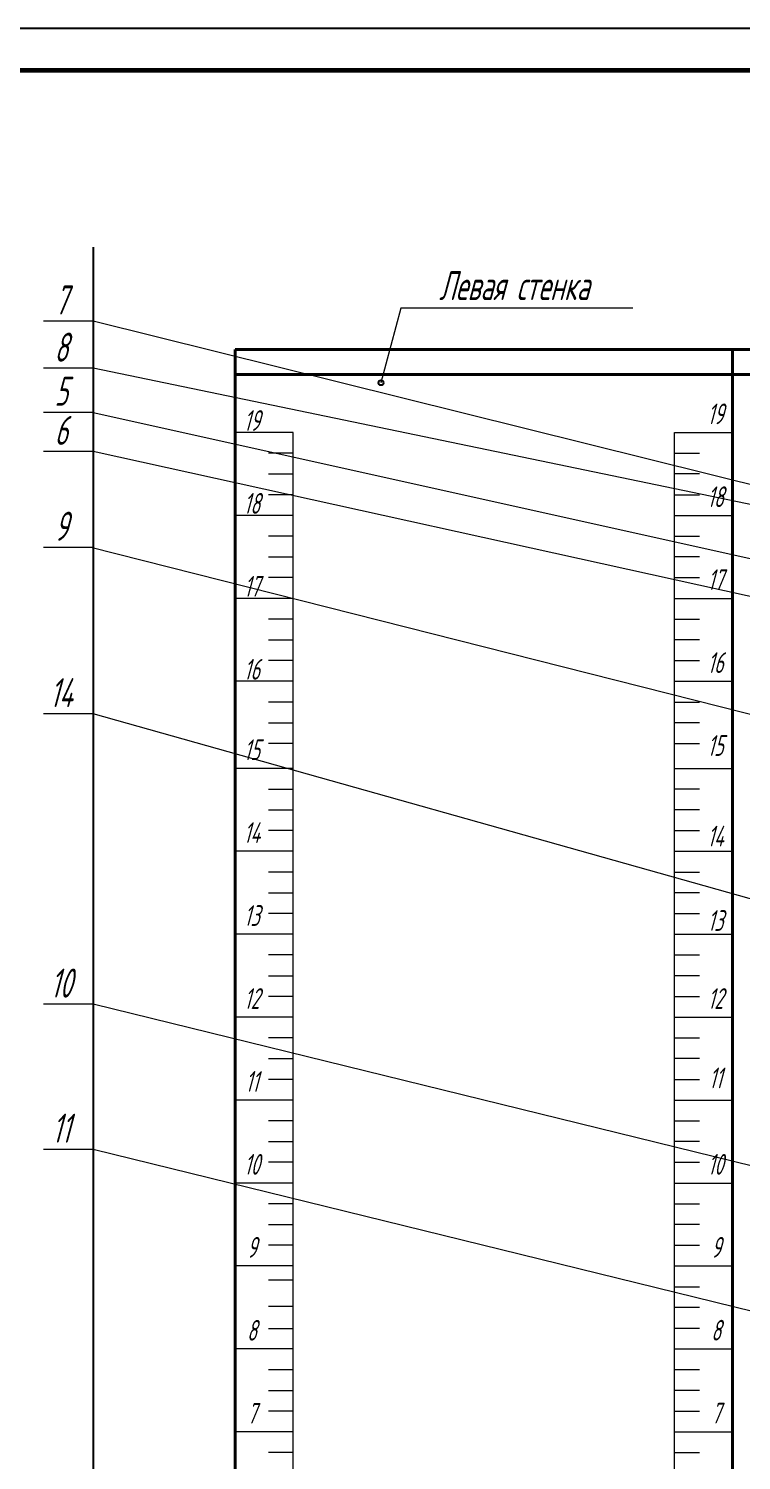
# Model space of a CAD drawing. Header units: millimetres. Extents: x -338 to 6826, y -8218 to 3153.
# Drawn here: x 2215.9 to 2301.9, y -3786.1 to -3613.4 of the extents above; entities that cross this region are included whole.
import ezdxf
from ezdxf.enums import TextEntityAlignment as Align

# ---------------------------------------------------------------- set-up
doc = ezdxf.new("R2010")
doc.units = ezdxf.units.MM
doc.layers.get('Defpoints').update_dxf_attribs({"color": 251})
for name, color, linetype, lineweight in [('RAZMER', 5, 'Continuous', 20), ('text', 41, 'Continuous', 20), ('Рамка тонкая', 5, 'Continuous', 25), ('Тонкая', 5, 'Continuous', 20)]:
    doc.layers.add(name, color=color, linetype=linetype, lineweight=lineweight)
doc.styles.add('Simplex', font='simplex.shx', dxfattribs={"width": 0.7, "oblique": 15})

msp = doc.modelspace()

# ---------------------------------------------------------------- linework, layer by layer
at = {"lineweight": 60}
msp.add_line((2056.94, -3618.42), (2872.94, -3618.42), dxfattribs=at)
at = {"lineweight": 40, "ltscale": 0.5}
for p, q in [((2240.83, -3652.12), (2240.83, -3852.62)), ((2460.83, -3652.12), (2240.83, -3652.12)), ((2300.83, -3652.12), (2300.83, -3852.62)), ((2460.83, -3655.12), (2240.83, -3655.12))]:
    msp.add_line(p, q, dxfattribs=at)
at = {"ltscale": 0.1}
msp.add_circle((2258.41, -3656.12), 0.3, dxfattribs=at)
at = {"layer": 'Defpoints'}
msp.add_line((2223.69, -3639.76), (2223.69, -3812.89), dxfattribs=at)
at = {"layer": 'RAZMER', "ltscale": 0.5}
for p, q in [((2312.01, -3670.66), (2223.69, -3648.69)), ((2313.33, -3672.97), (2223.69, -3654.38)), ((2312.25, -3683.97), (2223.69, -3664.41)), ((2315.57, -3699.33), (2223.39, -3675.97)), ((2315.11, -3721.76), (2223.69, -3696.04)), ((2317.38, -3754.07), (2223.69, -3731.05)), ((2317.38, -3771.58), (2223.69, -3748.56))]:
    msp.add_line(p, q, dxfattribs=at)
at = {"layer": 'RAZMER'}
msp.add_line((2223.69, -3659.69), (2309.52, -3678.78), dxfattribs=at)
at = {"layer": 'Рамка тонкая'}
msp.add_line((2877.94, -3613.42), (2036.94, -3613.42), dxfattribs=at)
at = {"layer": 'Тонкая'}
for p, q in [((2260.81, -3647.12), (2258.41, -3656.12)), ((2288.8, -3647.12), (2260.81, -3647.12)), ((2223.69, -3648.69), (2217.69, -3648.69)), ((2223.69, -3654.38), (2217.69, -3654.38)), ((2223.69, -3659.69), (2217.69, -3659.69)), ((2247.83, -3662.12), (2240.83, -3662.12)), ((2247.83, -3822.62), (2247.83, -3662.12)), ((2293.83, -3822.62), (2293.83, -3662.12)), ((2293.83, -3662.12), (2300.83, -3662.12)), ((2223.69, -3664.41), (2217.69, -3664.41)), ((2247.83, -3664.62), (2244.83, -3664.62)), ((2293.83, -3664.62), (2296.83, -3664.62)), ((2244.83, -3667.12), (2247.83, -3667.12)), ((2296.83, -3667.12), (2293.83, -3667.12)), ((2247.83, -3669.62), (2244.83, -3669.62)), ((2293.83, -3669.62), (2296.83, -3669.62)), ((2247.83, -3672.12), (2240.83, -3672.12)), ((2293.83, -3672.12), (2300.83, -3672.12)), ((2247.83, -3674.62), (2244.83, -3674.62)), ((2293.83, -3674.62), (2296.83, -3674.62)), ((2223.69, -3675.97), (2217.69, -3675.97)), ((2244.83, -3677.12), (2247.83, -3677.12)), ((2296.83, -3677.12), (2293.83, -3677.12)), ((2247.83, -3679.62), (2244.83, -3679.62)), ((2293.83, -3679.62), (2296.83, -3679.62)), ((2247.83, -3682.12), (2240.83, -3682.12)), ((2293.83, -3682.12), (2300.83, -3682.12)), ((2247.83, -3684.62), (2244.83, -3684.62)), ((2293.83, -3684.62), (2296.83, -3684.62)), ((2244.83, -3687.12), (2247.83, -3687.12)), ((2296.83, -3687.12), (2293.83, -3687.12)), ((2247.83, -3689.62), (2244.83, -3689.62)), ((2293.83, -3689.62), (2296.83, -3689.62)), ((2247.83, -3692.12), (2240.83, -3692.12)), ((2293.83, -3692.12), (2300.83, -3692.12)), ((2223.69, -3696.04), (2217.69, -3696.04)), ((2247.83, -3694.62), (2244.83, -3694.62)), ((2293.83, -3694.62), (2296.83, -3694.62)), ((2244.83, -3697.12), (2247.83, -3697.12)), ((2296.83, -3697.12), (2293.83, -3697.12)), ((2247.83, -3699.62), (2244.83, -3699.62)), ((2293.83, -3699.62), (2296.83, -3699.62)), ((2247.83, -3702.62), (2240.83, -3702.62)), ((2293.83, -3702.62), (2300.83, -3702.62)), ((2244.83, -3705.12), (2247.83, -3705.12)), ((2296.83, -3705.12), (2293.83, -3705.12)), ((2244.83, -3707.62), (2247.83, -3707.62)), ((2296.83, -3707.62), (2293.83, -3707.62)), ((2247.83, -3710.12), (2244.83, -3710.12)), ((2293.83, -3710.12), (2296.83, -3710.12)), ((2247.83, -3712.62), (2240.83, -3712.62)), ((2293.83, -3712.62), (2300.83, -3712.62)), ((2247.83, -3715.12), (2244.83, -3715.12)), ((2293.83, -3715.12), (2296.83, -3715.12)), ((2244.83, -3717.62), (2247.83, -3717.62)), ((2296.83, -3717.62), (2293.83, -3717.62)), ((2247.83, -3720.12), (2244.83, -3720.12)), ((2293.83, -3720.12), (2296.83, -3720.12)), ((2247.83, -3722.62), (2240.83, -3722.62)), ((2293.83, -3722.62), (2300.83, -3722.62)), ((2247.83, -3725.12), (2244.83, -3725.12)), ((2293.83, -3725.12), (2296.83, -3725.12)), ((2244.83, -3727.62), (2247.83, -3727.62)), ((2296.83, -3727.62), (2293.83, -3727.62)), ((2247.83, -3730.12), (2244.83, -3730.12)), ((2293.83, -3730.12), (2296.83, -3730.12)), ((2223.69, -3731.05), (2217.69, -3731.05)), ((2247.83, -3732.62), (2240.83, -3732.62)), ((2293.83, -3732.62), (2300.83, -3732.62)), ((2247.83, -3735.12), (2244.83, -3735.12)), ((2293.83, -3735.12), (2296.83, -3735.12)), ((2244.83, -3737.62), (2247.83, -3737.62)), ((2296.83, -3737.62), (2293.83, -3737.62)), ((2247.83, -3740.12), (2244.83, -3740.12)), ((2293.83, -3740.12), (2296.83, -3740.12)), ((2247.83, -3742.62), (2240.83, -3742.62)), ((2293.83, -3742.62), (2300.83, -3742.62)), ((2247.83, -3745.12), (2244.83, -3745.12)), ((2293.83, -3745.12), (2296.83, -3745.12)), ((2244.83, -3747.62), (2247.83, -3747.62)), ((2296.83, -3747.62), (2293.83, -3747.62)), ((2223.69, -3748.56), (2217.69, -3748.56)), ((2247.83, -3750.12), (2244.83, -3750.12)), ((2293.83, -3750.12), (2296.83, -3750.12)), ((2247.83, -3752.62), (2240.83, -3752.62)), ((2293.83, -3752.62), (2300.83, -3752.62)), ((2247.83, -3755.12), (2244.83, -3755.12)), ((2293.83, -3755.12), (2296.83, -3755.12)), ((2244.83, -3757.62), (2247.83, -3757.62)), ((2296.83, -3757.62), (2293.83, -3757.62)), ((2247.83, -3760.12), (2244.83, -3760.12)), ((2293.83, -3760.12), (2296.83, -3760.12)), ((2247.83, -3762.62), (2240.83, -3762.62)), ((2293.83, -3762.62), (2300.83, -3762.62)), ((2247.83, -3764.33), (2244.83, -3764.33)), ((2293.83, -3765.12), (2296.83, -3765.12)), ((2247.83, -3767.52), (2244.83, -3767.52)), ((2296.83, -3767.62), (2293.83, -3767.62)), ((2244.83, -3770.17), (2247.83, -3770.17)), ((2293.83, -3770.12), (2296.83, -3770.12)), ((2247.83, -3772.63), (2240.83, -3772.63)), ((2293.83, -3772.62), (2300.83, -3772.62)), ((2247.83, -3775.13), (2244.83, -3775.13)), ((2293.83, -3775.12), (2296.83, -3775.12)), ((2244.83, -3777.63), (2247.83, -3777.63)), ((2296.83, -3777.62), (2293.83, -3777.62)), ((2247.83, -3780.13), (2244.83, -3780.13)), ((2293.83, -3780.12), (2296.83, -3780.12)), ((2247.83, -3782.63), (2240.83, -3782.63)), ((2293.83, -3782.62), (2300.83, -3782.62)), ((2247.83, -3785.13), (2244.83, -3785.13)), ((2293.83, -3785.12), (2296.83, -3785.12))]:
    msp.add_line(p, q, dxfattribs=at)

# ---------------------------------------------------------------- texts
at = {"layer": 'text', "style": 'Simplex', "oblique": 15, "width": 0.6}
for s, height, p in [('Левая стенка', 3.5, (2274.48, -3646.15)), ('7', 3.5, (2219.82, -3647.89)), ('8', 3.5, (2219.82, -3653.58)), ('5', 3.5, (2219.82, -3658.89)), ('19', 2.5, (2242.83, -3661.92)), ('19', 2.5, (2298.76, -3661.12)), ('6', 3.5, (2219.82, -3663.61)), ('18', 2.5, (2298.76, -3671.12)), ('18', 2.5, (2242.83, -3671.92)), ('9', 3.5, (2219.82, -3675.17)), ('17', 2.5, (2298.76, -3681.12)), ('17', 2.5, (2242.83, -3681.92)), ('16', 2.5, (2242.83, -3691.92)), ('16', 2.5, (2298.76, -3691.12)), ('14', 3.5, (2219.82, -3695.24)), ('15', 2.5, (2242.83, -3701.62)), ('15', 2.5, (2298.76, -3701.11)), ('14', 2.5, (2242.83, -3711.62)), ('14', 2.5, (2298.76, -3712.04)), ('13', 2.5, (2242.83, -3721.62)), ('13', 2.5, (2298.76, -3722.22)), ('10', 3.5, (2219.82, -3730.26)), ('12', 2.5, (2242.83, -3731.62)), ('12', 2.5, (2298.76, -3731.62)), ('11', 2.5, (2242.83, -3741.62)), ('11', 2.5, (2298.76, -3741.2)), ('11', 3.5, (2219.82, -3747.76)), ('10', 2.5, (2242.83, -3751.62)), ('10', 2.5, (2298.76, -3751.62)), ('9', 2.5, (2242.83, -3761.62)), ('9', 2.5, (2298.83, -3761.62)), ('8', 2.5, (2242.83, -3771.63)), ('8', 2.5, (2298.83, -3771.62)), ('7', 2.5, (2242.83, -3781.63)), ('7', 2.5, (2298.83, -3781.62))]:
    msp.add_text(s, height=height, dxfattribs=at).set_placement(p, align=Align.CENTER)

doc.saveas('drawing.dxf')
